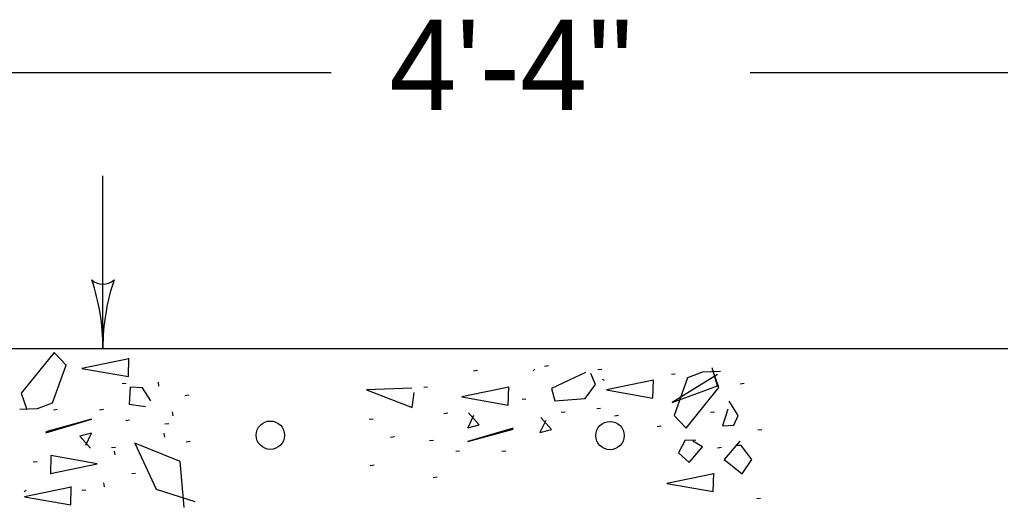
# Model space of a CAD drawing. Extents: x 1007 to 1035.5, y 1000.5 to 1021.5.
# Drawn here: x 1029.79 to 1031.956, y 1009.444 to 1010.522 of the extents above; entities that cross this region are included whole.
import ezdxf

# ---------------------------------------------------------------- set-up
doc = ezdxf.new("R2010")
doc.units = 0
doc.layers.add('Level 1', color=7, linetype='Continuous')
doc.layers.add('Level 2', color=7, linetype='Continuous')

msp = doc.modelspace()

# ---------------------------------------------------------------- linework, layer by layer
at = {"layer": 'Level 1'}
for p, q in [((1029.2194, 1010.405), (1030.4781, 1010.405)), ((1031.4033, 1010.405), (1032.4663, 1010.405)), ((1029.9737, 1009.7967), (1029.9737, 1010.1769)), ((1029.2171, 1009.7951), (1032.4671, 1009.7951))]:
    msp.add_line(p, q, dxfattribs=at)
for points in [[(1029.7899, 1009.6612), (1029.8294, 1009.6623), (1029.8625, 1009.6751), (1029.8923, 1009.7583), (1029.8657, 1009.786), (1029.7931, 1009.6964), (1029.8059, 1009.6602)], [(1030.0309, 1009.7723), (1029.9274, 1009.7509), (1030.0298, 1009.7328), (1030.0309, 1009.7733)], [(1030.8007, 1009.7461), (1030.7921, 1009.745)], [(1030.9279, 1009.7492), (1030.9237, 1009.7459)], [(1030.9578, 1009.7566), (1030.9492, 1009.7555)], [(1031.0755, 1009.7488), (1031.067, 1009.7477)], [(1031.3312, 1009.7374), (1031.2309, 1009.6755), (1031.3312, 1009.7128), (1031.3194, 1009.7523)], [(1031.3376, 1009.7438), (1031.2981, 1009.7428), (1031.265, 1009.7299), (1031.2352, 1009.6467), (1031.2618, 1009.619), (1031.3344, 1009.7086), (1031.3216, 1009.7448)], [(1031.0399, 1009.7422), (1030.9642, 1009.7069), (1030.9716, 1009.6792), (1031.0388, 1009.6845), (1031.0613, 1009.7155), (1031.0517, 1009.74)], [(1031.0815, 1009.7246), (1031.0773, 1009.7268)], [(1031.1895, 1009.7249), (1031.086, 1009.7035), (1031.1884, 1009.6854), (1031.1895, 1009.7259)], [(1031.2378, 1009.7383), (1031.2293, 1009.7372)], [(1030.0162, 1009.7173), (1030.0248, 1009.7183)], [(1030.0795, 1009.6794), (1030.0613, 1009.7083), (1030.0336, 1009.7093), (1030.0315, 1009.6719), (1030.0678, 1009.6666)], [(1030.0973, 1009.7117), (1030.0963, 1009.7202)], [(1030.6558, 1009.7075), (1030.5556, 1009.7033), (1030.6569, 1009.6648), (1030.6612, 1009.6979)], [(1030.6907, 1009.7094), (1030.6822, 1009.7084)], [(1030.8701, 1009.7092), (1030.7666, 1009.6878), (1030.869, 1009.6697), (1030.8701, 1009.7103)], [(1031.3897, 1009.7173), (1031.3812, 1009.7163)], [(1030.1549, 1009.6911), (1030.1635, 1009.6922)], [(1030.908, 1009.6833), (1030.8994, 1009.6823)], [(1031.3536, 1009.6606), (1031.3418, 1009.6243), (1031.3674, 1009.6253), (1031.3771, 1009.6467), (1031.3568, 1009.6788)], [(1029.8643, 1009.6597), (1029.8729, 1009.6608)], [(1029.9664, 1009.6597), (1029.975, 1009.6608)], [(1031.0729, 1009.6623), (1031.0643, 1009.6613)], [(1029.8479, 1009.6088), (1029.9483, 1009.6387), (1029.8479, 1009.6109)], [(1030.0241, 1009.6361), (1030.0326, 1009.6372)], [(1030.1288, 1009.6462), (1030.1277, 1009.6548)], [(1030.5703, 1009.6388), (1030.5618, 1009.6377)], [(1030.7352, 1009.6518), (1030.7267, 1009.6508)], [(1030.7922, 1009.6466), (1030.7793, 1009.6199), (1030.8049, 1009.6263), (1030.7815, 1009.6529)], [(1030.9518, 1009.6361), (1030.939, 1009.6094), (1030.9647, 1009.6158), (1030.9412, 1009.6425)], [(1030.9943, 1009.6545), (1030.9858, 1009.6534)], [(1031.1122, 1009.6467), (1031.1037, 1009.6456)], [(1031.3243, 1009.6545), (1031.3157, 1009.6534)], [(1030.1104, 1009.6283), (1030.119, 1009.6293)], [(1030.8799, 1009.619), (1030.7796, 1009.5891), (1030.8799, 1009.6168)], [(1031.2064, 1009.6231), (1031.1979, 1009.622)], [(1031.4289, 1009.6153), (1031.4204, 1009.6142)], [(1029.9357, 1009.5812), (1029.9485, 1009.6078), (1029.9229, 1009.6015), (1029.9463, 1009.5748)], [(1030.1104, 1009.5991), (1030.1093, 1009.6076)], [(1030.6174, 1009.5995), (1030.6088, 1009.5984)], [(1030.7038, 1009.5917), (1030.6953, 1009.5906)], [(1031.2832, 1009.5913), (1031.2597, 1009.5923), (1031.2448, 1009.5646), (1031.2683, 1009.5433), (1031.2981, 1009.5773), (1031.2768, 1009.5902)], [(1029.9927, 1009.5759), (1030.0012, 1009.5769)], [(1030.1531, 1009.4437), (1030.1446, 1009.545), (1030.0443, 1009.5855), (1030.0913, 1009.4842), (1030.1766, 1009.4564)], [(1030.1576, 1009.589), (1030.1661, 1009.5901)], [(1031.3399, 1009.5759), (1031.3314, 1009.5748)], [(1031.3803, 1009.5902), (1031.3461, 1009.5496), (1031.3856, 1009.5176), (1031.4069, 1009.5496), (1031.3835, 1009.5806), (1031.3718, 1009.5806)], [(1029.8578, 1009.5186), (1029.9613, 1009.5399), (1029.8588, 1009.5581), (1029.8578, 1009.5175)], [(1030.0005, 1009.5598), (1029.9994, 1009.5683)], [(1030.7614, 1009.5681), (1030.7528, 1009.567)], [(1030.8635, 1009.5681), (1030.8549, 1009.567)], [(1029.8198, 1009.5445), (1029.8284, 1009.5455)], [(1030.5729, 1009.5367), (1030.5643, 1009.5356)], [(1030.0372, 1009.5183), (1030.0457, 1009.5193)], [(1030.7117, 1009.5105), (1030.7031, 1009.5094)], [(1031.323, 1009.5181), (1031.2195, 1009.4968), (1031.3219, 1009.4786), (1031.323, 1009.5192)], [(1029.9037, 1009.4886), (1029.8002, 1009.4673), (1029.9026, 1009.4491), (1029.9037, 1009.4897)], [(1029.9272, 1009.4817), (1029.9358, 1009.4828)], [(1029.9769, 1009.4891), (1029.9758, 1009.4977)], [(1029.7999, 1009.4786), (1029.8042, 1009.4818)], [(1031.4263, 1009.4633), (1031.4178, 1009.4623)]]:
    msp.add_lwpolyline(points, dxfattribs=at)
for centre, radius, start, end in [((1029.9737, 1009.9749), 0.0375, 228.7746, 310.8913), ((1029.5049, 1009.7967), 0.4688, 0, 18.6688), ((1030.4424, 1009.7967), 0.4688, 161.3472, 179.9939), ((1029.5049, 1009.7967), 0.4688, 359.9878, 0)]:
    msp.add_arc(centre, radius, start, end, dxfattribs=at)
at = {"layer": 'Level 2'}
for centre in [(1030.3435, 1009.6033), (1031.0937, 1009.6025)]:
    msp.add_circle(centre, 0.0313, dxfattribs=at)

# ---------------------------------------------------------------- texts
at = {"layer": 'Level 1'}
msp.add_text("4'-4''", height=0.2, dxfattribs=at).set_placement((1030.6059, 1010.3222))

doc.saveas('drawing.dxf')
